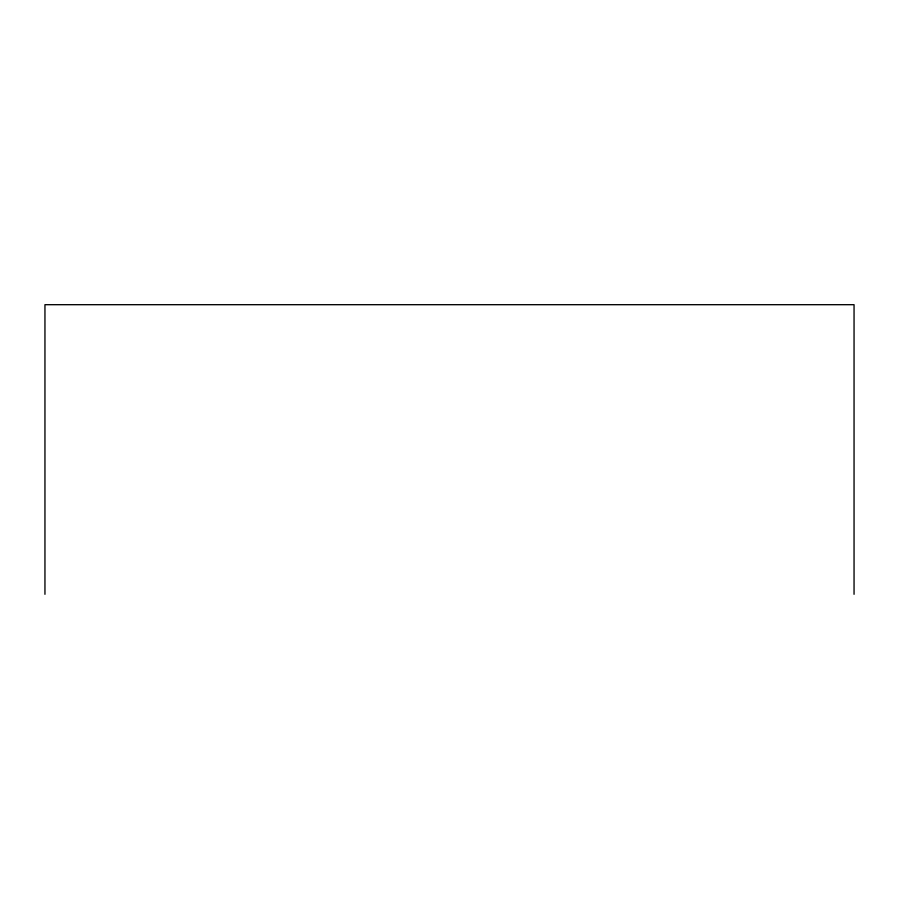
<?xml version="1.0" encoding="UTF-8"?>
<svg xmlns="http://www.w3.org/2000/svg" width="899" height="899" viewBox="0 0 899 899"><rect width="100%" height="100%" fill="white"/><g stroke="black" fill="none" stroke-linecap="round" stroke-linejoin="round"><path stroke-width="1.35" d="M854.05 594.306L854.05 304.694L44.95 304.694L44.95 594.306"/></g></svg>
